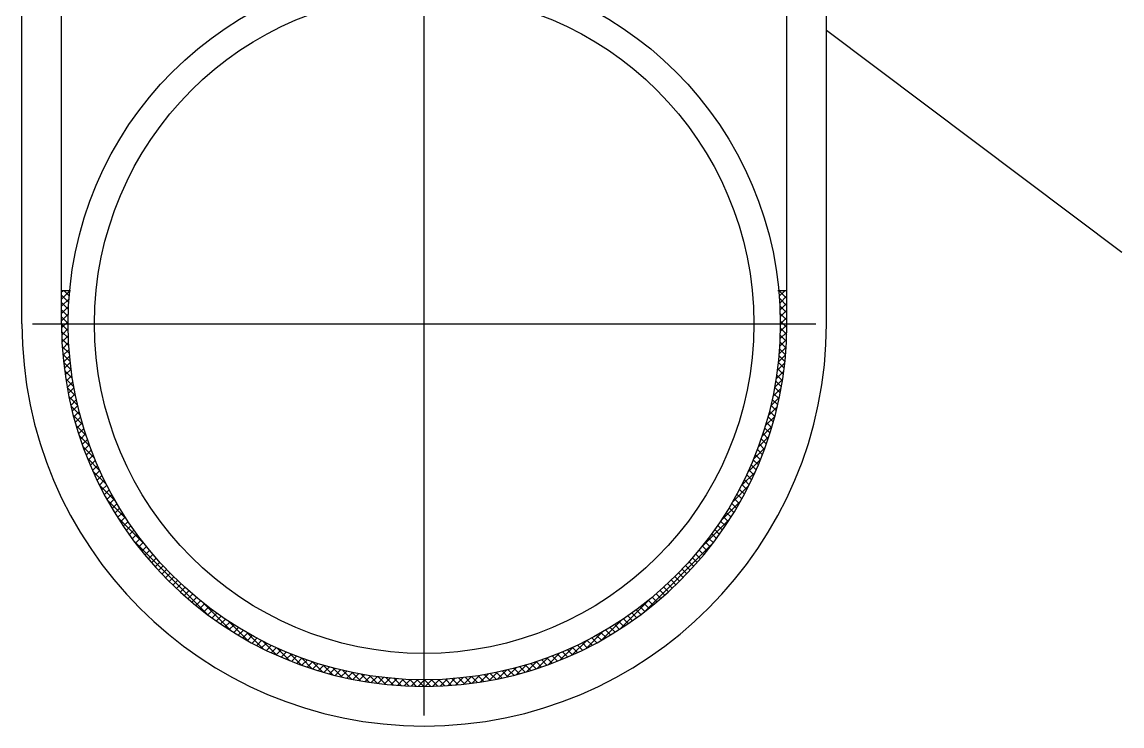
# Model space of a CAD drawing. Extents: x 1725261 to 1937680, y 860327 to 1571294.
# Drawn here: x 1831209 to 1833196, y 1208592 to 1209863 of the extents above; entities that cross this region are included whole.
import ezdxf

# ---------------------------------------------------------------- set-up
doc = ezdxf.new("R2010")
doc.units = 0
doc.header["$LTSCALE"] = 1000
doc.header["$MEASUREMENT"] = 0
doc.linetypes.add('CENTER', pattern=[8, 5, -1, 1, -1])
doc.styles.get("Standard").update_dxf_attribs({"font": 'gbenor.shx', "bigfont": 'gbcbig.shx'})
doc.dimstyles.get("Standard").update_dxf_attribs({"dimtxt": 0.18, "dimasz": 0.18, "dimexe": 0.18, "dimexo": 0.0625, "dimgap": 0.09, "dimtad": 0, "dimtih": 1, "dimtoh": 1, "dimdec": 4, "dimzin": 0, "dimdsep": 46, "dimtxsty": 'Standard', "dimcen": 0.09, "dimadec": 0, "dimazin": 0, "dimtfac": 1, "dimtdec": 4, "dimtofl": 0, "dimtmove": 0, "dimatfit": 3, "dimfxl": 0, "dimtolj": 1, "dimtzin": 0, "dimarcsym": 0})

msp = doc.modelspace()

# ---------------------------------------------------------------- hatches: boundary and pattern name
h = msp.add_hatch()
h.set_pattern_fill('ANSI37', color=256, scale=2.904, style=0)
h.set_pattern_definition([(45, (1971535.378, 1474638.508), (-6.51966594, 6.51966594), []), (135, (1971535.378, 1474638.508), (-6.51966594, -6.51966594), [])])
h.paths.add_polyline_path([(1832590.6, 1209378), (1832575.9, 1209378, -0.023186), (1832578.7, 1209318.4, -1), (1831292.8, 1209318.4, -0.023186), (1831295.5, 1209378), (1831280.9, 1209378), (1831280.9, 1209318.4, 1), (1832590.6, 1209318.4)])

# ---------------------------------------------------------------- linework, layer by layer
at = {"linetype": 'Continuous'}
for p, q in [((1831209.4, 1209318.4), (1831209.4, 1210378.1)), ((1831280.9, 1209318.4), (1831280.9, 1210378.1)), ((1832590.6, 1209318.4), (1832590.6, 1210378.1)), ((1832662, 1209318.4), (1832662, 1210378.1)), ((1831297, 1209378), (1831280.9, 1209378)), ((1832590.6, 1209378), (1832574.4, 1209378))]:
    msp.add_line(p, q, dxfattribs=at)
at = {"color": 0, "linetype": 'CENTER'}
for p, q in [((1831935.7, 1208611.2), (1831935.7, 1209987.9)), ((1831228.5, 1209318.4), (1832643, 1209318.4))]:
    msp.add_line(p, q, dxfattribs=at)
at = {"linetype": 'Continuous'}
for radius in [642.9, 595.3]:
    msp.add_circle((1831935.7, 1209318.4), radius, dxfattribs=at)
for radius in [726.3, 654.9]:
    msp.add_arc((1831935.7, 1209318.4), radius, 180, 0, dxfattribs=at)

# ---------------------------------------------------------------- leaders
msp.add_leader([(1832662, 1209848.3), (1833195.7, 1209447.6)], dimstyle='Standard', override={"dimgap": 20, "dimtad": 0})

doc.saveas('drawing.dxf')
